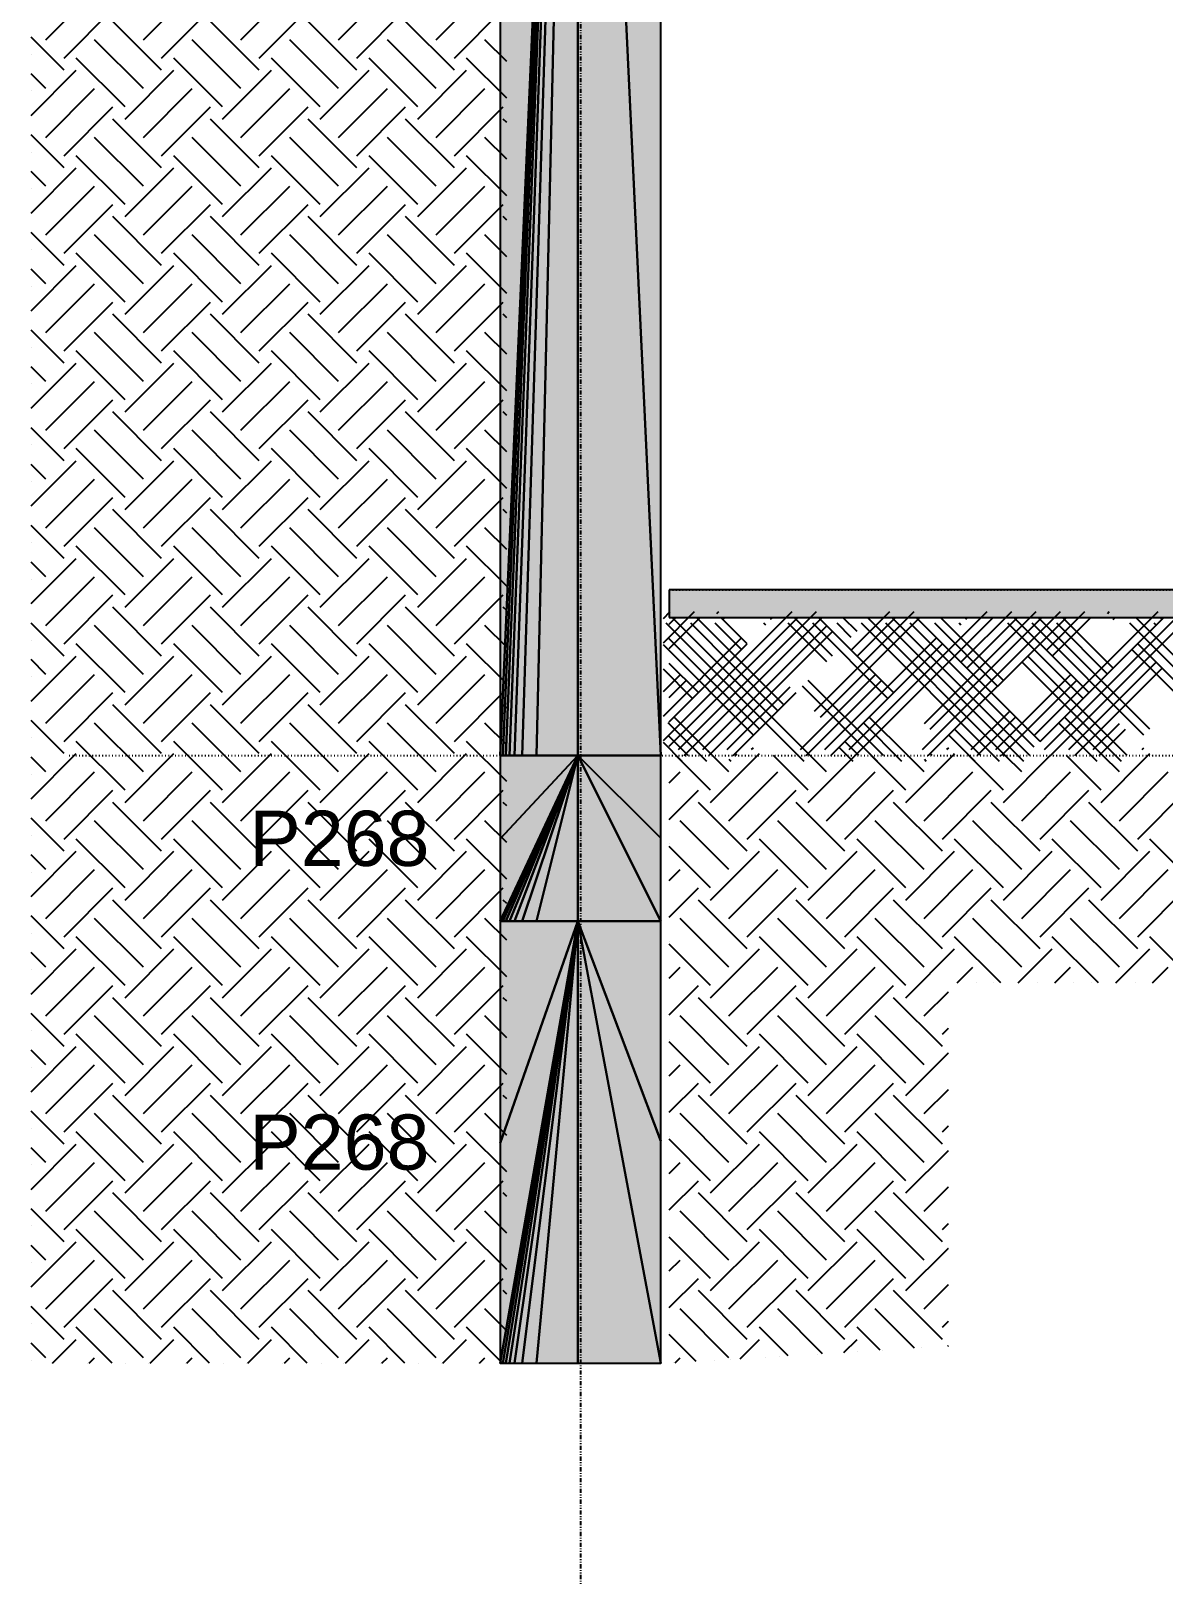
# Model space of a CAD drawing. Extents: x 37185 to 43130, y -8131 to -3926.
# Drawn here: x 40310.1 to 40446.9, y -6361.7 to -6174.2 of the extents above; entities that cross this region are included whole.
import ezdxf

# ---------------------------------------------------------------- set-up
doc = ezdxf.new("R2010")
doc.units = 0
doc.header["$MEASUREMENT"] = 0
doc.linetypes.add('ESTILO_TQS_0002', pattern=[0.4, 0.1, -0.3])
doc.linetypes.add('ESTILO_TQS_0004', pattern=[1.12, 0.5, -0.2, 0.01, -0.2, 0.01, -0.2])
for name, color, linetype in [('36', 253, 'CONTINUOUS'), ('47', 15, 'CONTINUOUS'), ('48', 4, 'CONTINUOUS'), ('52', 3, 'CONTINUOUS'), ('67', 7, 'CONTINUOUS'), ('70', 160, 'CONTINUOUS'), ('74', 2, 'CONTINUOUS'), ('96', 252, 'CONTINUOUS')]:
    doc.layers.add(name, color=color, linetype=linetype)
doc.styles.add('TQS_ARIAL', font='arial.ttf')

msp = doc.modelspace()

# ---------------------------------------------------------------- linework, layer by layer
at = {"layer": '36', "linetype": 'Continuous'}
for p, q in [((40386.49, -6259.87), (40402.03, -6244.33)), ((40386.49, -6248.09), (40390.25, -6244.33)), ((40386.49, -6245.14), (40387.3, -6244.33)), ((40403.5, -6262.41), (40386.84, -6245.74)), ((40387.2, -6260.58), (40402.74, -6245.04)), ((40387.2, -6248.79), (40390.95, -6245.04)), ((40387.2, -6245.85), (40388.01, -6245.04)), ((40404.21, -6261.7), (40387.55, -6245.04)), ((40388.31, -6260.99), (40404.98, -6244.33)), ((40389.02, -6261.7), (40405.68, -6245.04)), ((40400.33, -6256.29), (40389.79, -6245.74)), ((40401.03, -6255.58), (40390.49, -6245.04)), ((40395.91, -6248.92), (40392.73, -6245.74)), ((40392.96, -6244.56), (40393.19, -6244.33)), ((40396.62, -6248.21), (40393.44, -6245.04)), ((40393.67, -6245.27), (40393.9, -6245.04)), ((40398.85, -6245.97), (40398.62, -6245.74)), ((40399.56, -6245.27), (40399.33, -6245.04)), ((40406.22, -6250.39), (40401.57, -6245.74)), ((40406.93, -6249.69), (40402.28, -6245.04)), ((40413.59, -6254.81), (40404.52, -6245.74)), ((40404.75, -6256.34), (40416.76, -6244.33)), ((40414.29, -6254.11), (40405.22, -6245.04)), ((40405.45, -6257.05), (40417.47, -6245.04)), ((40409.17, -6247.45), (40407.46, -6245.74)), ((40409.87, -6246.74), (40408.17, -6245.04)), ((40408.94, -6260.99), (40425.6, -6244.33)), ((40409.17, -6248.98), (40413.82, -6244.33)), ((40409.65, -6261.7), (40426.31, -6245.04)), ((40409.87, -6249.69), (40414.52, -6245.04)), ((40427.07, -6262.41), (40410.41, -6245.74)), ((40427.78, -6261.7), (40411.12, -6245.04)), ((40430.02, -6262.41), (40413.36, -6245.74)), ((40430.73, -6261.7), (40414.06, -6245.04)), ((40431.26, -6260.71), (40416.3, -6245.74)), ((40431.97, -6260), (40417.01, -6245.04)), ((40417.78, -6260.99), (40434.44, -6244.33)), ((40418.01, -6257.82), (40431.49, -6244.33)), ((40418.48, -6261.7), (40435.15, -6245.04)), ((40418.71, -6258.52), (40432.2, -6245.04)), ((40426.84, -6253.34), (40419.25, -6245.74)), ((40427.55, -6252.63), (40419.96, -6245.04)), ((40422.42, -6245.97), (40422.19, -6245.74)), ((40422.42, -6250.45), (40428.55, -6244.33)), ((40423.13, -6245.27), (40422.9, -6245.04)), ((40423.13, -6251.16), (40429.26, -6245.04)), ((40437.16, -6254.81), (40428.09, -6245.74)), ((40437.86, -6254.11), (40428.79, -6245.04)), ((40444.52, -6259.23), (40431.03, -6245.74)), ((40431.26, -6259.29), (40446.23, -6244.33)), ((40445.23, -6258.52), (40431.74, -6245.04)), ((40431.97, -6260), (40446.93, -6245.04)), ((40432.51, -6260.99), (40449.17, -6244.33)), ((40432.74, -6248.98), (40437.39, -6244.33)), ((40433.22, -6261.7), (40449.88, -6245.04)), ((40433.44, -6249.69), (40438.09, -6245.04)), ((40440.1, -6251.87), (40433.98, -6245.74)), ((40440.81, -6251.16), (40434.69, -6245.04)), ((40440.1, -6244.56), (40440.33, -6244.33)), ((40440.81, -6245.27), (40441.04, -6245.04)), ((40459.48, -6262.41), (40442.82, -6245.74)), ((40460.19, -6261.7), (40443.53, -6245.04)), ((40446, -6245.97), (40445.76, -6245.74)), ((40446.7, -6245.27), (40446.47, -6245.04)), ((40386.49, -6256.93), (40395.91, -6247.51)), ((40398.09, -6258.52), (40387.2, -6247.63)), ((40391.26, -6260.99), (40406.22, -6246.03)), ((40391.97, -6261.7), (40406.93, -6246.74)), ((40405.99, -6260.99), (40419.48, -6247.51)), ((40397.38, -6259.23), (40386.49, -6248.34)), ((40387.2, -6257.63), (40396.62, -6248.21)), ((40406.7, -6261.7), (40420.19, -6248.21)), ((40442.51, -6261.7), (40430.5, -6249.69)), ((40456.54, -6262.41), (40443.05, -6248.92)), ((40457.24, -6261.7), (40443.76, -6248.21)), ((40390.02, -6254.81), (40386.49, -6251.29)), ((40390.72, -6254.11), (40387.2, -6250.58)), ((40441.8, -6262.41), (40429.79, -6250.39)), ((40435.46, -6260.99), (40446, -6250.45)), ((40436.16, -6261.7), (40446.7, -6251.16)), ((40386.49, -6253.98), (40388.54, -6251.93)), ((40387.2, -6251.74), (40387.2, -6251.74)), ((40387.2, -6251.74), (40387.2, -6251.74)), ((40387.2, -6254.69), (40389.25, -6252.63)), ((40394.21, -6260.99), (40401.8, -6253.4)), ((40403.05, -6260.99), (40412.11, -6251.93)), ((40412.34, -6262.41), (40403.27, -6253.34)), ((40403.75, -6261.7), (40412.82, -6252.63)), ((40413.05, -6261.7), (40403.98, -6252.63)), ((40426.62, -6260.99), (40435.68, -6251.93)), ((40427.32, -6261.7), (40436.39, -6252.63)), ((40394.91, -6261.7), (40402.51, -6254.11)), ((40392.42, -6261.7), (40387.78, -6257.05)), ((40415.99, -6261.7), (40411.35, -6257.05)), ((40423.67, -6260.99), (40428.32, -6256.34)), ((40424.38, -6261.7), (40429.02, -6257.05)), ((40439.56, -6261.7), (40434.92, -6257.05)), ((40391.72, -6262.41), (40387.07, -6257.76)), ((40415.29, -6262.41), (40410.64, -6257.76)), ((40424.83, -6261.7), (40421.66, -6258.52)), ((40438.86, -6262.41), (40434.21, -6257.76)), ((40438.4, -6260.99), (40441.58, -6257.82)), ((40439.11, -6261.7), (40442.28, -6258.52)), ((40388.77, -6262.41), (40386.49, -6260.12)), ((40389.48, -6261.7), (40387.2, -6259.42)), ((40397.15, -6260.99), (40397.38, -6260.76)), ((40409.39, -6262.41), (40407.69, -6260.71)), ((40410.1, -6261.7), (40408.4, -6260)), ((40420.72, -6260.99), (40420.95, -6260.76)), ((40424.13, -6262.41), (40420.95, -6259.23)), ((40444.29, -6260.99), (40444.52, -6260.76)), ((40394.66, -6262.41), (40394.44, -6262.18)), ((40395.37, -6261.7), (40395.14, -6261.47)), ((40397.86, -6261.7), (40398.09, -6261.47)), ((40398.32, -6261.7), (40398.32, -6261.7)), ((40398.32, -6261.7), (40398.32, -6261.7)), ((40400.81, -6261.7), (40400.81, -6261.7)), ((40400.81, -6261.7), (40400.81, -6261.7)), ((40401.26, -6261.7), (40401.26, -6261.7)), ((40401.26, -6261.7), (40401.26, -6261.7)), ((40407.16, -6261.7), (40407.16, -6261.7)), ((40407.16, -6261.7), (40407.16, -6261.7)), ((40412.59, -6261.7), (40412.59, -6261.7)), ((40412.59, -6261.7), (40412.59, -6261.7)), ((40415.54, -6261.7), (40415.54, -6261.7)), ((40415.54, -6261.7), (40415.54, -6261.7)), ((40418.23, -6262.41), (40418.01, -6262.18)), ((40418.94, -6261.7), (40418.71, -6261.47)), ((40421.43, -6261.7), (40421.66, -6261.47)), ((40421.89, -6261.7), (40421.89, -6261.7)), ((40421.89, -6261.7), (40421.89, -6261.7)), ((40430.27, -6261.7), (40430.27, -6261.7)), ((40430.27, -6261.7), (40430.27, -6261.7)), ((40433.67, -6261.7), (40433.67, -6261.7)), ((40433.67, -6261.7), (40433.67, -6261.7)), ((40436.62, -6261.7), (40436.62, -6261.7)), ((40436.62, -6261.7), (40436.62, -6261.7)), ((40442.05, -6261.7), (40442.05, -6261.7)), ((40442.05, -6261.7), (40442.05, -6261.7)), ((40445, -6261.7), (40445.23, -6261.47)), ((40445.46, -6261.7), (40445.46, -6261.7)), ((40445.46, -6261.7), (40445.46, -6261.7))]:
    msp.add_line(p, q, dxfattribs=at)
at = {"layer": '47', "linetype": 'Continuous'}
for p, q in [((40311.91, -6175.29), (40317.8, -6169.4)), ((40323.7, -6175.29), (40329.59, -6169.4)), ((40335.48, -6175.29), (40341.37, -6169.4)), ((40347.27, -6175.29), (40353.16, -6169.4)), ((40359.05, -6175.29), (40364.94, -6169.4)), ((40314.12, -6177.5), (40320.01, -6171.61)), ((40325.9, -6177.5), (40331.8, -6171.61)), ((40337.69, -6177.5), (40343.58, -6171.61)), ((40349.48, -6177.5), (40355.37, -6171.61)), ((40361.26, -6177.5), (40367.15, -6171.61)), ((40325.9, -6178.98), (40320.01, -6173.08)), ((40337.69, -6178.98), (40331.8, -6173.08)), ((40349.48, -6178.98), (40343.58, -6173.08)), ((40361.26, -6178.98), (40355.37, -6173.08)), ((40314.12, -6178.98), (40310.14, -6174.99)), ((40323.7, -6181.19), (40317.8, -6175.29)), ((40335.48, -6181.19), (40329.59, -6175.29)), ((40347.27, -6181.19), (40341.37, -6175.29)), ((40359.05, -6181.19), (40353.16, -6175.29)), ((40367.57, -6177.92), (40364.94, -6175.29)), ((40310.14, -6177.06), (40310.14, -6177.06)), ((40321.49, -6183.39), (40315.59, -6177.5)), ((40333.27, -6183.39), (40327.38, -6177.5)), ((40345.06, -6183.39), (40339.16, -6177.5)), ((40356.84, -6183.39), (40350.95, -6177.5)), ((40367.57, -6182.34), (40362.73, -6177.5)), ((40310.14, -6184.43), (40315.59, -6178.98)), ((40311.91, -6181.19), (40310.14, -6179.41)), ((40321.49, -6184.87), (40327.38, -6178.98)), ((40333.27, -6184.87), (40339.16, -6178.98)), ((40345.06, -6184.87), (40350.95, -6178.98)), ((40356.84, -6184.87), (40362.73, -6178.98)), ((40310.14, -6181.48), (40310.14, -6181.48)), ((40311.91, -6187.08), (40317.8, -6181.19)), ((40323.7, -6187.08), (40329.59, -6181.19)), ((40335.48, -6187.08), (40341.37, -6181.19)), ((40347.27, -6187.08), (40353.16, -6181.19)), ((40359.05, -6187.08), (40364.94, -6181.19)), ((40314.12, -6189.29), (40320.01, -6183.39)), ((40325.9, -6189.29), (40331.8, -6183.39)), ((40337.69, -6189.29), (40343.58, -6183.39)), ((40349.48, -6189.29), (40355.37, -6183.39)), ((40361.26, -6189.29), (40367.15, -6183.39)), ((40325.9, -6190.76), (40320.01, -6184.87)), ((40337.69, -6190.76), (40331.8, -6184.87)), ((40349.48, -6190.76), (40343.58, -6184.87)), ((40361.26, -6190.76), (40355.37, -6184.87)), ((40367.57, -6185.28), (40367.15, -6184.87)), ((40314.12, -6190.76), (40310.14, -6186.78)), ((40323.7, -6192.97), (40317.8, -6187.08)), ((40335.48, -6192.97), (40329.59, -6187.08)), ((40347.27, -6192.97), (40341.37, -6187.08)), ((40359.05, -6192.97), (40353.16, -6187.08)), ((40367.57, -6189.7), (40364.94, -6187.08)), ((40310.14, -6188.85), (40310.14, -6188.85)), ((40321.49, -6195.18), (40315.59, -6189.29)), ((40333.27, -6195.18), (40327.38, -6189.29)), ((40345.06, -6195.18), (40339.16, -6189.29)), ((40356.84, -6195.18), (40350.95, -6189.29)), ((40367.57, -6194.12), (40362.73, -6189.29)), ((40310.14, -6196.21), (40315.59, -6190.76)), ((40311.91, -6192.97), (40310.14, -6191.2)), ((40321.49, -6196.65), (40327.38, -6190.76)), ((40333.27, -6196.65), (40339.16, -6190.76)), ((40345.06, -6196.65), (40350.95, -6190.76)), ((40356.84, -6196.65), (40362.73, -6190.76)), ((40310.14, -6193.27), (40310.14, -6193.27)), ((40311.91, -6198.86), (40317.8, -6192.97)), ((40323.7, -6198.86), (40329.59, -6192.97)), ((40335.48, -6198.86), (40341.37, -6192.97)), ((40347.27, -6198.86), (40353.16, -6192.97)), ((40359.05, -6198.86), (40364.94, -6192.97)), ((40314.12, -6201.07), (40320.01, -6195.18)), ((40325.9, -6201.07), (40331.8, -6195.18)), ((40337.69, -6201.07), (40343.58, -6195.18)), ((40349.48, -6201.07), (40355.37, -6195.18)), ((40361.26, -6201.07), (40367.15, -6195.18)), ((40325.9, -6202.55), (40320.01, -6196.65)), ((40337.69, -6202.55), (40331.8, -6196.65)), ((40349.48, -6202.55), (40343.58, -6196.65)), ((40361.26, -6202.55), (40355.37, -6196.65)), ((40367.57, -6197.07), (40367.15, -6196.65)), ((40314.12, -6202.55), (40310.14, -6198.56)), ((40323.7, -6204.76), (40317.8, -6198.86)), ((40335.48, -6204.76), (40329.59, -6198.86)), ((40347.27, -6204.76), (40341.37, -6198.86)), ((40359.05, -6204.76), (40353.16, -6198.86)), ((40367.57, -6201.49), (40364.94, -6198.86)), ((40310.14, -6200.63), (40310.14, -6200.63)), ((40310.14, -6208), (40315.59, -6202.55)), ((40321.49, -6206.97), (40315.59, -6201.07)), ((40321.49, -6208.44), (40327.38, -6202.55)), ((40333.27, -6206.97), (40327.38, -6201.07)), ((40333.27, -6208.44), (40339.16, -6202.55)), ((40345.06, -6206.97), (40339.16, -6201.07)), ((40345.06, -6208.44), (40350.95, -6202.55)), ((40356.84, -6206.97), (40350.95, -6201.07)), ((40356.84, -6208.44), (40362.73, -6202.55)), ((40367.57, -6205.91), (40362.73, -6201.07)), ((40311.91, -6204.76), (40310.14, -6202.98)), ((40310.14, -6205.05), (40310.14, -6205.05)), ((40311.91, -6210.65), (40317.8, -6204.76)), ((40323.7, -6210.65), (40329.59, -6204.76)), ((40335.48, -6210.65), (40341.37, -6204.76)), ((40347.27, -6210.65), (40353.16, -6204.76)), ((40359.05, -6210.65), (40364.94, -6204.76)), ((40314.12, -6212.86), (40320.01, -6206.97)), ((40325.9, -6214.33), (40320.01, -6208.44)), ((40325.9, -6212.86), (40331.8, -6206.97)), ((40337.69, -6214.33), (40331.8, -6208.44)), ((40337.69, -6212.86), (40343.58, -6206.97)), ((40349.48, -6214.33), (40343.58, -6208.44)), ((40349.48, -6212.86), (40355.37, -6206.97)), ((40361.26, -6214.33), (40355.37, -6208.44)), ((40361.26, -6212.86), (40367.15, -6206.97)), ((40367.57, -6208.86), (40367.15, -6208.44)), ((40314.12, -6214.33), (40310.14, -6210.35)), ((40323.7, -6216.54), (40317.8, -6210.65)), ((40335.48, -6216.54), (40329.59, -6210.65)), ((40347.27, -6216.54), (40341.37, -6210.65)), ((40359.05, -6216.54), (40353.16, -6210.65)), ((40367.57, -6213.27), (40364.94, -6210.65)), ((40310.14, -6212.42), (40310.14, -6212.42)), ((40321.49, -6218.75), (40315.59, -6212.86)), ((40333.27, -6218.75), (40327.38, -6212.86)), ((40345.06, -6218.75), (40339.16, -6212.86)), ((40356.84, -6218.75), (40350.95, -6212.86)), ((40367.57, -6217.69), (40362.73, -6212.86)), ((40310.14, -6219.78), (40315.59, -6214.33)), ((40311.91, -6216.54), (40310.14, -6214.77)), ((40321.49, -6220.22), (40327.38, -6214.33)), ((40333.27, -6220.22), (40339.16, -6214.33)), ((40345.06, -6220.22), (40350.95, -6214.33)), ((40356.84, -6220.22), (40362.73, -6214.33)), ((40310.14, -6216.84), (40310.14, -6216.84)), ((40311.91, -6222.43), (40317.8, -6216.54)), ((40323.7, -6222.43), (40329.59, -6216.54)), ((40335.48, -6222.43), (40341.37, -6216.54)), ((40347.27, -6222.43), (40353.16, -6216.54)), ((40359.05, -6222.43), (40364.94, -6216.54)), ((40314.12, -6224.64), (40320.01, -6218.75)), ((40325.9, -6224.64), (40331.8, -6218.75)), ((40337.69, -6224.64), (40343.58, -6218.75)), ((40349.48, -6224.64), (40355.37, -6218.75)), ((40361.26, -6224.64), (40367.15, -6218.75)), ((40325.9, -6226.12), (40320.01, -6220.22)), ((40337.69, -6226.12), (40331.8, -6220.22)), ((40349.48, -6226.12), (40343.58, -6220.22)), ((40361.26, -6226.12), (40355.37, -6220.22)), ((40367.57, -6220.64), (40367.15, -6220.22)), ((40314.12, -6226.12), (40310.14, -6222.13)), ((40323.7, -6228.33), (40317.8, -6222.43)), ((40335.48, -6228.33), (40329.59, -6222.43)), ((40347.27, -6228.33), (40341.37, -6222.43)), ((40359.05, -6228.33), (40353.16, -6222.43)), ((40367.57, -6225.06), (40364.94, -6222.43)), ((40310.14, -6224.2), (40310.14, -6224.2)), ((40321.49, -6230.54), (40315.59, -6224.64)), ((40333.27, -6230.54), (40327.38, -6224.64)), ((40345.06, -6230.54), (40339.16, -6224.64)), ((40356.84, -6230.54), (40350.95, -6224.64)), ((40367.57, -6229.48), (40362.73, -6224.64)), ((40310.14, -6231.57), (40315.59, -6226.12)), ((40311.91, -6228.33), (40310.14, -6226.55)), ((40321.49, -6232.01), (40327.38, -6226.12)), ((40333.27, -6232.01), (40339.16, -6226.12)), ((40345.06, -6232.01), (40350.95, -6226.12)), ((40356.84, -6232.01), (40362.73, -6226.12)), ((40310.14, -6228.62), (40310.14, -6228.62)), ((40311.91, -6234.22), (40317.8, -6228.33)), ((40323.7, -6234.22), (40329.59, -6228.33)), ((40335.48, -6234.22), (40341.37, -6228.33)), ((40347.27, -6234.22), (40353.16, -6228.33)), ((40359.05, -6234.22), (40364.94, -6228.33)), ((40314.12, -6236.43), (40320.01, -6230.54)), ((40325.9, -6236.43), (40331.8, -6230.54)), ((40337.69, -6236.43), (40343.58, -6230.54)), ((40349.48, -6236.43), (40355.37, -6230.54)), ((40361.26, -6236.43), (40367.15, -6230.54)), ((40325.9, -6237.9), (40320.01, -6232.01)), ((40337.69, -6237.9), (40331.8, -6232.01)), ((40349.48, -6237.9), (40343.58, -6232.01)), ((40361.26, -6237.9), (40355.37, -6232.01)), ((40367.57, -6232.43), (40367.15, -6232.01)), ((40314.12, -6237.9), (40310.14, -6233.92)), ((40323.7, -6240.11), (40317.8, -6234.22)), ((40335.48, -6240.11), (40329.59, -6234.22)), ((40347.27, -6240.11), (40341.37, -6234.22)), ((40359.05, -6240.11), (40353.16, -6234.22)), ((40367.57, -6236.84), (40364.94, -6234.22)), ((40310.14, -6235.99), (40310.14, -6235.99)), ((40321.49, -6242.32), (40315.59, -6236.43)), ((40333.27, -6242.32), (40327.38, -6236.43)), ((40345.06, -6242.32), (40339.16, -6236.43)), ((40356.84, -6242.32), (40350.95, -6236.43)), ((40367.57, -6241.26), (40362.73, -6236.43)), ((40310.14, -6243.36), (40315.59, -6237.9)), ((40311.91, -6240.11), (40310.14, -6238.34)), ((40321.49, -6243.79), (40327.38, -6237.9)), ((40333.27, -6243.79), (40339.16, -6237.9)), ((40345.06, -6243.79), (40350.95, -6237.9)), ((40356.84, -6243.79), (40362.73, -6237.9)), ((40311.91, -6246), (40317.8, -6240.11)), ((40323.7, -6246), (40329.59, -6240.11)), ((40335.48, -6246), (40341.37, -6240.11)), ((40347.27, -6246), (40353.16, -6240.11)), ((40359.05, -6246), (40364.94, -6240.11)), ((40310.14, -6240.41), (40310.14, -6240.41)), ((40314.12, -6248.21), (40320.01, -6242.32)), ((40325.9, -6249.69), (40320.01, -6243.79)), ((40325.9, -6248.21), (40331.8, -6242.32)), ((40337.69, -6249.69), (40331.8, -6243.79)), ((40337.69, -6248.21), (40343.58, -6242.32)), ((40349.48, -6249.69), (40343.58, -6243.79)), ((40349.48, -6248.21), (40355.37, -6242.32)), ((40361.26, -6249.69), (40355.37, -6243.79)), ((40361.26, -6248.21), (40367.15, -6242.32)), ((40367.57, -6244.21), (40367.15, -6243.79)), ((40314.12, -6249.69), (40310.14, -6245.71)), ((40310.14, -6247.77), (40310.14, -6247.77)), ((40323.7, -6251.9), (40317.8, -6246)), ((40335.48, -6251.9), (40329.59, -6246)), ((40347.27, -6251.9), (40341.37, -6246)), ((40359.05, -6251.9), (40353.16, -6246)), ((40367.57, -6248.63), (40364.94, -6246)), ((40310.14, -6255.14), (40315.59, -6249.69)), ((40321.49, -6254.11), (40315.59, -6248.21)), ((40321.49, -6255.58), (40327.38, -6249.69)), ((40333.27, -6254.11), (40327.38, -6248.21)), ((40333.27, -6255.58), (40339.16, -6249.69)), ((40345.06, -6254.11), (40339.16, -6248.21)), ((40345.06, -6255.58), (40350.95, -6249.69)), ((40356.84, -6254.11), (40350.95, -6248.21)), ((40356.84, -6255.58), (40362.73, -6249.69)), ((40367.57, -6253.05), (40362.73, -6248.21)), ((40311.91, -6251.9), (40310.14, -6250.12)), ((40310.14, -6252.19), (40310.14, -6252.19)), ((40311.91, -6257.79), (40317.8, -6251.9)), ((40323.7, -6257.79), (40329.59, -6251.9)), ((40335.48, -6257.79), (40341.37, -6251.9)), ((40347.27, -6257.79), (40353.16, -6251.9)), ((40359.05, -6257.79), (40364.94, -6251.9)), ((40314.12, -6260), (40320.01, -6254.11)), ((40325.9, -6260), (40331.8, -6254.11)), ((40337.69, -6260), (40343.58, -6254.11)), ((40349.48, -6260), (40355.37, -6254.11)), ((40361.26, -6260), (40367.15, -6254.11)), ((40325.9, -6261.47), (40320.01, -6255.58)), ((40337.69, -6261.47), (40331.8, -6255.58)), ((40349.48, -6261.47), (40343.58, -6255.58)), ((40361.26, -6261.47), (40355.37, -6255.58)), ((40367.57, -6256), (40367.15, -6255.58)), ((40314.12, -6261.47), (40310.14, -6257.49)), ((40323.7, -6263.68), (40317.8, -6257.79)), ((40335.48, -6263.68), (40329.59, -6257.79)), ((40347.27, -6263.68), (40341.37, -6257.79)), ((40359.05, -6263.68), (40353.16, -6257.79)), ((40367.57, -6260.41), (40364.94, -6257.79)), ((40310.14, -6259.56), (40310.14, -6259.56)), ((40321.49, -6265.89), (40315.59, -6260)), ((40333.27, -6265.89), (40327.38, -6260)), ((40345.06, -6265.89), (40339.16, -6260)), ((40356.84, -6265.89), (40350.95, -6260)), ((40367.57, -6264.83), (40362.73, -6260)), ((40310.14, -6266.93), (40315.59, -6261.47)), ((40311.91, -6263.68), (40310.14, -6261.91)), ((40321.49, -6267.36), (40327.38, -6261.47)), ((40333.27, -6267.36), (40339.16, -6261.47)), ((40345.06, -6267.36), (40350.95, -6261.47)), ((40356.84, -6267.36), (40362.73, -6261.47)), ((40392.2, -6265.89), (40388.01, -6261.7)), ((40392.2, -6267.36), (40397.86, -6261.7)), ((40394.41, -6263.68), (40392.43, -6261.7)), ((40403.98, -6265.89), (40399.79, -6261.7)), ((40403.98, -6267.36), (40409.64, -6261.7)), ((40406.19, -6263.68), (40404.21, -6261.7)), ((40415.77, -6265.89), (40411.58, -6261.7)), ((40415.77, -6267.36), (40421.43, -6261.7)), ((40417.98, -6263.68), (40416, -6261.7)), ((40427.55, -6265.89), (40423.36, -6261.7)), ((40427.55, -6267.36), (40433.21, -6261.7)), ((40429.76, -6263.68), (40427.78, -6261.7)), ((40439.34, -6265.89), (40435.15, -6261.7)), ((40439.34, -6267.36), (40445, -6261.7)), ((40441.55, -6263.68), (40439.57, -6261.7)), ((40310.14, -6263.98), (40310.14, -6263.98)), ((40311.91, -6269.57), (40317.8, -6263.68)), ((40323.7, -6269.57), (40329.59, -6263.68)), ((40335.48, -6269.57), (40341.37, -6263.68)), ((40347.27, -6269.57), (40353.16, -6263.68)), ((40359.05, -6269.57), (40364.94, -6263.68)), ((40387.2, -6265), (40388.51, -6263.68)), ((40394.41, -6269.57), (40400.3, -6263.68)), ((40406.19, -6269.57), (40412.08, -6263.68)), ((40417.98, -6269.57), (40423.87, -6263.68)), ((40429.76, -6269.57), (40435.65, -6263.68)), ((40441.55, -6269.57), (40447.44, -6263.68)), ((40314.12, -6271.78), (40320.01, -6265.89)), ((40325.9, -6271.78), (40331.8, -6265.89)), ((40337.69, -6271.78), (40343.58, -6265.89)), ((40349.48, -6271.78), (40355.37, -6265.89)), ((40361.26, -6271.78), (40367.15, -6265.89)), ((40387.2, -6269.42), (40390.72, -6265.89)), ((40396.62, -6271.78), (40402.51, -6265.89)), ((40408.4, -6271.78), (40414.29, -6265.89)), ((40420.19, -6271.78), (40426.08, -6265.89)), ((40431.97, -6271.78), (40437.86, -6265.89)), ((40443.76, -6271.78), (40449.65, -6265.89)), ((40325.9, -6273.26), (40320.01, -6267.36)), ((40337.69, -6273.26), (40331.8, -6267.36)), ((40349.48, -6273.26), (40343.58, -6267.36)), ((40361.26, -6273.26), (40355.37, -6267.36)), ((40367.57, -6267.78), (40367.15, -6267.36)), ((40396.62, -6273.26), (40390.72, -6267.36)), ((40408.4, -6273.26), (40402.51, -6267.36)), ((40420.19, -6273.26), (40414.29, -6267.36)), ((40431.97, -6273.26), (40426.08, -6267.36)), ((40443.76, -6273.26), (40437.86, -6267.36)), ((40314.12, -6273.26), (40310.14, -6269.28)), ((40323.7, -6275.47), (40317.8, -6269.57)), ((40335.48, -6275.47), (40329.59, -6269.57)), ((40347.27, -6275.47), (40341.37, -6269.57)), ((40359.05, -6275.47), (40353.16, -6269.57)), ((40367.57, -6272.2), (40364.94, -6269.57)), ((40394.41, -6275.47), (40388.51, -6269.57)), ((40406.19, -6275.47), (40400.3, -6269.57)), ((40417.98, -6275.47), (40412.08, -6269.57)), ((40429.76, -6275.47), (40423.87, -6269.57)), ((40441.55, -6275.47), (40435.65, -6269.57)), ((40310.14, -6271.34), (40310.14, -6271.34)), ((40321.49, -6277.68), (40315.59, -6271.78)), ((40333.27, -6277.68), (40327.38, -6271.78)), ((40345.06, -6277.68), (40339.16, -6271.78)), ((40356.84, -6277.68), (40350.95, -6271.78)), ((40367.57, -6276.62), (40362.73, -6271.78)), ((40403.98, -6277.68), (40398.09, -6271.78)), ((40415.77, -6277.68), (40409.87, -6271.78)), ((40427.55, -6277.68), (40421.66, -6271.78)), ((40439.34, -6277.68), (40433.44, -6271.78)), ((40451.12, -6277.68), (40445.23, -6271.78)), ((40310.14, -6278.71), (40315.59, -6273.26)), ((40311.91, -6275.47), (40310.14, -6273.69)), ((40321.49, -6279.15), (40327.38, -6273.26)), ((40333.27, -6279.15), (40339.16, -6273.26)), ((40345.06, -6279.15), (40350.95, -6273.26)), ((40356.84, -6279.15), (40362.73, -6273.26)), ((40387.2, -6272.36), (40387.2, -6272.36)), ((40392.2, -6277.68), (40387.2, -6272.68)), ((40392.2, -6279.15), (40398.09, -6273.26)), ((40403.98, -6279.15), (40409.87, -6273.26)), ((40415.77, -6279.15), (40421.66, -6273.26)), ((40427.55, -6279.15), (40433.44, -6273.26)), ((40439.34, -6279.15), (40445.23, -6273.26)), ((40310.14, -6275.76), (40310.14, -6275.76)), ((40311.91, -6281.36), (40317.8, -6275.47)), ((40323.7, -6281.36), (40329.59, -6275.47)), ((40335.48, -6281.36), (40341.37, -6275.47)), ((40347.27, -6281.36), (40353.16, -6275.47)), ((40359.05, -6281.36), (40364.94, -6275.47)), ((40387.2, -6276.78), (40388.51, -6275.47)), ((40394.41, -6281.36), (40400.3, -6275.47)), ((40406.19, -6281.36), (40412.08, -6275.47)), ((40417.98, -6281.36), (40423.87, -6275.47)), ((40429.76, -6281.36), (40435.65, -6275.47)), ((40441.55, -6281.36), (40447.44, -6275.47)), ((40314.12, -6283.57), (40320.01, -6277.68)), ((40325.9, -6283.57), (40331.8, -6277.68)), ((40337.69, -6283.57), (40343.58, -6277.68)), ((40349.48, -6283.57), (40355.37, -6277.68)), ((40361.26, -6283.57), (40367.15, -6277.68)), ((40387.2, -6281.2), (40390.72, -6277.68)), ((40396.62, -6283.57), (40402.51, -6277.68)), ((40408.4, -6283.57), (40414.29, -6277.68)), ((40420.19, -6283.57), (40426.08, -6277.68)), ((40431.97, -6283.57), (40437.86, -6277.68)), ((40443.76, -6283.57), (40449.65, -6277.68)), ((40325.9, -6285.04), (40320.01, -6279.15)), ((40337.69, -6285.04), (40331.8, -6279.15)), ((40349.48, -6285.04), (40343.58, -6279.15)), ((40361.26, -6285.04), (40355.37, -6279.15)), ((40367.57, -6279.57), (40367.15, -6279.15)), ((40396.62, -6285.04), (40390.72, -6279.15)), ((40408.4, -6285.04), (40402.51, -6279.15)), ((40420.19, -6285.04), (40414.29, -6279.15)), ((40431.97, -6285.04), (40426.08, -6279.15)), ((40443.76, -6285.04), (40437.86, -6279.15)), ((40314.12, -6285.04), (40310.14, -6281.06)), ((40323.7, -6287.25), (40317.8, -6281.36)), ((40335.48, -6287.25), (40329.59, -6281.36)), ((40347.27, -6287.25), (40341.37, -6281.36)), ((40359.05, -6287.25), (40353.16, -6281.36)), ((40367.57, -6283.99), (40364.94, -6281.36)), ((40394.41, -6287.25), (40388.51, -6281.36)), ((40406.19, -6287.25), (40400.3, -6281.36)), ((40417.98, -6287.25), (40412.08, -6281.36)), ((40429.76, -6287.25), (40423.87, -6281.36)), ((40441.55, -6287.25), (40435.65, -6281.36)), ((40310.14, -6283.13), (40310.14, -6283.13)), ((40310.14, -6290.5), (40315.59, -6285.04)), ((40321.49, -6289.46), (40315.59, -6283.57)), ((40321.49, -6290.93), (40327.38, -6285.04)), ((40333.27, -6289.46), (40327.38, -6283.57)), ((40333.27, -6290.93), (40339.16, -6285.04)), ((40345.06, -6289.46), (40339.16, -6283.57)), ((40345.06, -6290.93), (40350.95, -6285.04)), ((40356.84, -6289.46), (40350.95, -6283.57)), ((40356.84, -6290.93), (40362.73, -6285.04)), ((40367.57, -6288.4), (40362.73, -6283.57)), ((40387.2, -6284.15), (40387.2, -6284.15)), ((40392.2, -6289.46), (40387.2, -6284.46)), ((40392.2, -6290.93), (40398.09, -6285.04)), ((40403.98, -6289.46), (40398.09, -6283.57)), ((40403.98, -6290.93), (40409.87, -6285.04)), ((40415.77, -6289.46), (40409.87, -6283.57)), ((40415.77, -6290.93), (40421.66, -6285.04)), ((40427.23, -6289.14), (40421.66, -6283.57)), ((40429.34, -6289.14), (40433.44, -6285.04)), ((40439.02, -6289.14), (40433.44, -6283.57)), ((40441.13, -6289.14), (40445.23, -6285.04)), ((40450.8, -6289.14), (40445.23, -6283.57)), ((40311.91, -6287.25), (40310.14, -6285.48)), ((40310.14, -6287.55), (40310.14, -6287.55)), ((40311.91, -6293.14), (40317.8, -6287.25)), ((40323.7, -6293.14), (40329.59, -6287.25)), ((40335.48, -6293.14), (40341.37, -6287.25)), ((40347.27, -6293.14), (40353.16, -6287.25)), ((40359.05, -6293.14), (40364.94, -6287.25)), ((40387.2, -6288.57), (40388.51, -6287.25)), ((40394.41, -6293.14), (40400.3, -6287.25)), ((40406.19, -6293.14), (40412.08, -6287.25)), ((40421.98, -6289.14), (40423.87, -6287.25)), ((40433.76, -6289.14), (40435.65, -6287.25)), ((40445.55, -6289.14), (40447.44, -6287.25)), ((40314.12, -6295.35), (40320.01, -6289.46)), ((40325.9, -6295.35), (40331.8, -6289.46)), ((40337.69, -6295.35), (40343.58, -6289.46)), ((40349.48, -6295.35), (40355.37, -6289.46)), ((40361.26, -6295.35), (40367.15, -6289.46)), ((40387.2, -6292.99), (40390.72, -6289.46)), ((40396.62, -6295.35), (40402.51, -6289.46)), ((40408.4, -6295.35), (40414.29, -6289.46)), ((40417.98, -6293.14), (40420.91, -6290.21)), ((40420.91, -6290.18), (40420.91, -6290.18)), ((40424.29, -6289.14), (40424.29, -6289.14)), ((40426.4, -6289.14), (40426.4, -6289.14)), ((40431.65, -6289.14), (40431.65, -6289.14)), ((40436.07, -6289.14), (40436.07, -6289.14)), ((40438.18, -6289.14), (40438.18, -6289.14)), ((40443.44, -6289.14), (40443.44, -6289.14)), ((40325.9, -6296.83), (40320.01, -6290.93)), ((40337.69, -6296.83), (40331.8, -6290.93)), ((40349.48, -6296.83), (40343.58, -6290.93)), ((40361.26, -6296.83), (40355.37, -6290.93)), ((40367.57, -6291.35), (40367.15, -6290.93)), ((40396.62, -6296.83), (40390.72, -6290.93)), ((40408.4, -6296.83), (40402.51, -6290.93)), ((40420.19, -6296.83), (40414.29, -6290.93)), ((40314.12, -6296.83), (40310.14, -6292.85)), ((40323.7, -6299.04), (40317.8, -6293.14)), ((40335.48, -6299.04), (40329.59, -6293.14)), ((40347.27, -6299.04), (40341.37, -6293.14)), ((40359.05, -6299.04), (40353.16, -6293.14)), ((40367.57, -6295.77), (40364.94, -6293.14)), ((40394.41, -6299.04), (40388.51, -6293.14)), ((40406.19, -6299.04), (40400.3, -6293.14)), ((40417.98, -6299.04), (40412.08, -6293.14)), ((40420.19, -6295.35), (40420.91, -6294.63)), ((40420.91, -6294.6), (40420.91, -6294.6)), ((40310.14, -6294.92), (40310.14, -6294.92)), ((40321.49, -6301.25), (40315.59, -6295.35)), ((40333.27, -6301.25), (40327.38, -6295.35)), ((40345.06, -6301.25), (40339.16, -6295.35)), ((40356.84, -6301.25), (40350.95, -6295.35)), ((40367.57, -6300.19), (40362.73, -6295.35)), ((40387.2, -6295.93), (40387.2, -6295.93)), ((40392.2, -6301.25), (40387.2, -6296.25)), ((40403.98, -6301.25), (40398.09, -6295.35)), ((40415.77, -6301.25), (40409.87, -6295.35)), ((40310.14, -6302.28), (40315.59, -6296.83)), ((40311.91, -6299.04), (40310.14, -6297.27)), ((40321.49, -6302.72), (40327.38, -6296.83)), ((40333.27, -6302.72), (40339.16, -6296.83)), ((40345.06, -6302.72), (40350.95, -6296.83)), ((40356.84, -6302.72), (40362.73, -6296.83)), ((40392.2, -6302.72), (40398.09, -6296.83)), ((40403.98, -6302.72), (40409.87, -6296.83)), ((40415.77, -6302.72), (40420.91, -6297.58)), ((40420.91, -6297.55), (40420.91, -6297.55)), ((40310.14, -6299.33), (40310.14, -6299.33)), ((40311.91, -6304.93), (40317.8, -6299.04)), ((40323.7, -6304.93), (40329.59, -6299.04)), ((40335.48, -6304.93), (40341.37, -6299.04)), ((40347.27, -6304.93), (40353.16, -6299.04)), ((40359.05, -6304.93), (40364.94, -6299.04)), ((40387.2, -6300.35), (40388.51, -6299.04)), ((40394.41, -6304.93), (40400.3, -6299.04)), ((40406.19, -6304.93), (40412.08, -6299.04)), ((40314.12, -6307.14), (40320.01, -6301.25)), ((40325.9, -6307.14), (40331.8, -6301.25)), ((40337.69, -6307.14), (40343.58, -6301.25)), ((40349.48, -6307.14), (40355.37, -6301.25)), ((40361.26, -6307.14), (40367.15, -6301.25)), ((40387.2, -6304.77), (40390.72, -6301.25)), ((40396.62, -6307.14), (40402.51, -6301.25)), ((40408.4, -6307.14), (40414.29, -6301.25)), ((40417.98, -6304.93), (40420.91, -6302)), ((40420.91, -6301.97), (40420.91, -6301.97)), ((40325.9, -6308.61), (40320.01, -6302.72)), ((40337.69, -6308.61), (40331.8, -6302.72)), ((40349.48, -6308.61), (40343.58, -6302.72)), ((40361.26, -6308.61), (40355.37, -6302.72)), ((40367.57, -6303.14), (40367.15, -6302.72)), ((40396.62, -6308.61), (40390.72, -6302.72)), ((40408.4, -6308.61), (40402.51, -6302.72)), ((40420.19, -6308.61), (40414.29, -6302.72)), ((40314.12, -6308.61), (40310.14, -6304.63)), ((40323.7, -6310.82), (40317.8, -6304.93)), ((40335.48, -6310.82), (40329.59, -6304.93)), ((40347.27, -6310.82), (40341.37, -6304.93)), ((40359.05, -6310.82), (40353.16, -6304.93)), ((40367.57, -6307.56), (40364.94, -6304.93)), ((40394.41, -6310.82), (40388.51, -6304.93)), ((40406.19, -6310.82), (40400.3, -6304.93)), ((40417.98, -6310.82), (40412.08, -6304.93)), ((40310.14, -6306.7), (40310.14, -6306.7)), ((40321.49, -6313.03), (40315.59, -6307.14)), ((40333.27, -6313.03), (40327.38, -6307.14)), ((40345.06, -6313.03), (40339.16, -6307.14)), ((40356.84, -6313.03), (40350.95, -6307.14)), ((40367.57, -6311.97), (40362.73, -6307.14)), ((40387.2, -6307.72), (40387.2, -6307.72)), ((40403.98, -6313.03), (40398.09, -6307.14)), ((40415.77, -6313.03), (40409.87, -6307.14)), ((40420.19, -6307.14), (40420.91, -6306.42)), ((40420.91, -6306.39), (40420.91, -6306.39)), ((40310.14, -6314.07), (40315.59, -6308.61)), ((40311.91, -6310.82), (40310.14, -6309.05)), ((40321.49, -6314.5), (40327.38, -6308.61)), ((40333.27, -6314.5), (40339.16, -6308.61)), ((40345.06, -6314.5), (40350.95, -6308.61)), ((40356.84, -6314.5), (40362.73, -6308.61)), ((40392.2, -6313.03), (40387.2, -6308.03)), ((40392.2, -6314.5), (40398.09, -6308.61)), ((40403.98, -6314.5), (40409.87, -6308.61)), ((40415.77, -6314.5), (40420.91, -6309.36)), ((40420.91, -6309.33), (40420.91, -6309.33)), ((40310.14, -6311.12), (40310.14, -6311.12)), ((40311.91, -6316.71), (40317.8, -6310.82)), ((40323.7, -6316.71), (40329.59, -6310.82)), ((40335.48, -6316.71), (40341.37, -6310.82)), ((40347.27, -6316.71), (40353.16, -6310.82)), ((40359.05, -6316.71), (40364.94, -6310.82)), ((40387.2, -6312.14), (40388.51, -6310.82)), ((40394.41, -6316.71), (40400.3, -6310.82)), ((40406.19, -6316.71), (40412.08, -6310.82)), ((40314.12, -6318.92), (40320.01, -6313.03)), ((40325.9, -6318.92), (40331.8, -6313.03)), ((40337.69, -6318.92), (40343.58, -6313.03)), ((40349.48, -6318.92), (40355.37, -6313.03)), ((40361.26, -6318.92), (40367.15, -6313.03)), ((40387.2, -6316.56), (40390.72, -6313.03)), ((40396.62, -6318.92), (40402.51, -6313.03)), ((40408.4, -6318.92), (40414.29, -6313.03)), ((40325.9, -6320.4), (40320.01, -6314.5)), ((40337.69, -6320.4), (40331.8, -6314.5)), ((40349.48, -6320.4), (40343.58, -6314.5)), ((40361.26, -6320.4), (40355.37, -6314.5)), ((40367.57, -6314.92), (40367.15, -6314.5)), ((40396.62, -6320.4), (40390.72, -6314.5)), ((40408.4, -6320.4), (40402.51, -6314.5)), ((40420.19, -6320.4), (40414.29, -6314.5)), ((40417.98, -6316.71), (40420.91, -6313.78)), ((40420.91, -6313.75), (40420.91, -6313.75)), ((40314.12, -6320.4), (40310.14, -6316.42)), ((40323.7, -6322.61), (40317.8, -6316.71)), ((40335.48, -6322.61), (40329.59, -6316.71)), ((40347.27, -6322.61), (40341.37, -6316.71)), ((40359.05, -6322.61), (40353.16, -6316.71)), ((40367.57, -6319.34), (40364.94, -6316.71)), ((40394.41, -6322.61), (40388.51, -6316.71)), ((40406.19, -6322.61), (40400.3, -6316.71)), ((40417.98, -6322.61), (40412.08, -6316.71)), ((40310.14, -6318.49), (40310.14, -6318.49)), ((40321.49, -6324.82), (40315.59, -6318.92)), ((40333.27, -6324.82), (40327.38, -6318.92)), ((40345.06, -6324.82), (40339.16, -6318.92)), ((40356.84, -6324.82), (40350.95, -6318.92)), ((40367.57, -6323.76), (40362.73, -6318.92)), ((40403.98, -6324.82), (40398.09, -6318.92)), ((40415.77, -6324.82), (40409.87, -6318.92)), ((40420.19, -6318.92), (40420.91, -6318.2)), ((40420.91, -6318.17), (40420.91, -6318.17)), ((40310.14, -6325.85), (40315.59, -6320.4)), ((40311.91, -6322.61), (40310.14, -6320.84)), ((40321.49, -6326.29), (40327.38, -6320.4)), ((40333.27, -6326.29), (40339.16, -6320.4)), ((40345.06, -6326.29), (40350.95, -6320.4)), ((40356.84, -6326.29), (40362.73, -6320.4)), ((40387.2, -6319.5), (40387.2, -6319.5)), ((40392.2, -6324.82), (40387.2, -6319.82)), ((40392.2, -6326.29), (40398.09, -6320.4)), ((40403.98, -6326.29), (40409.87, -6320.4)), ((40311.91, -6328.5), (40317.8, -6322.61)), ((40323.7, -6328.5), (40329.59, -6322.61)), ((40335.48, -6328.5), (40341.37, -6322.61)), ((40347.27, -6328.5), (40353.16, -6322.61)), ((40359.05, -6328.5), (40364.94, -6322.61)), ((40387.2, -6323.92), (40388.51, -6322.61)), ((40394.41, -6328.5), (40400.3, -6322.61)), ((40406.19, -6328.5), (40412.08, -6322.61)), ((40415.77, -6326.29), (40420.91, -6321.15)), ((40420.91, -6321.12), (40420.91, -6321.12)), ((40310.14, -6322.9), (40310.14, -6322.9)), ((40314.12, -6330.71), (40320.01, -6324.82)), ((40325.9, -6332.18), (40320.01, -6326.29)), ((40325.9, -6330.71), (40331.8, -6324.82)), ((40337.69, -6332.18), (40331.8, -6326.29)), ((40337.69, -6330.71), (40343.58, -6324.82)), ((40349.48, -6332.18), (40343.58, -6326.29)), ((40349.48, -6330.71), (40355.37, -6324.82)), ((40361.26, -6332.18), (40355.37, -6326.29)), ((40361.26, -6330.71), (40367.15, -6324.82)), ((40367.57, -6326.71), (40367.15, -6326.29)), ((40387.2, -6328.34), (40390.72, -6324.82)), ((40396.62, -6332.18), (40390.72, -6326.29)), ((40396.62, -6330.71), (40402.51, -6324.82)), ((40408.4, -6332.18), (40402.51, -6326.29)), ((40408.4, -6330.71), (40414.29, -6324.82)), ((40420.19, -6332.18), (40414.29, -6326.29)), ((40417.98, -6328.5), (40420.91, -6325.57)), ((40420.91, -6325.54), (40420.91, -6325.54)), ((40314.12, -6332.18), (40310.14, -6328.2)), ((40310.14, -6330.27), (40310.14, -6330.27)), ((40323.7, -6334.39), (40317.8, -6328.5)), ((40335.48, -6334.39), (40329.59, -6328.5)), ((40347.27, -6334.39), (40341.37, -6328.5)), ((40359.05, -6334.39), (40353.16, -6328.5)), ((40367.57, -6331.13), (40364.94, -6328.5)), ((40394.41, -6334.39), (40388.51, -6328.5)), ((40405.71, -6333.91), (40400.3, -6328.5)), ((40416.83, -6333.24), (40412.08, -6328.5)), ((40420.19, -6330.71), (40420.91, -6329.99)), ((40420.91, -6329.96), (40420.91, -6329.96)), ((40319.92, -6335.04), (40315.59, -6330.71)), ((40331.7, -6335.04), (40327.38, -6330.71)), ((40343.49, -6335.04), (40339.16, -6330.71)), ((40355.27, -6335.04), (40350.95, -6330.71)), ((40367.06, -6335.04), (40362.73, -6330.71)), ((40387.2, -6331.29), (40387.2, -6331.29)), ((40390.43, -6334.84), (40387.2, -6331.6)), ((40401.55, -6334.17), (40398.09, -6330.71)), ((40412.66, -6333.49), (40409.87, -6330.71)), ((40311.91, -6334.39), (40310.14, -6332.62)), ((40312.74, -6335.04), (40315.59, -6332.18)), ((40324.52, -6335.04), (40327.38, -6332.18)), ((40336.31, -6335.04), (40339.16, -6332.18)), ((40348.09, -6335.04), (40350.95, -6332.18)), ((40359.88, -6335.04), (40362.73, -6332.18)), ((40395.75, -6334.52), (40398.09, -6332.18)), ((40405.16, -6333.95), (40405.16, -6333.95)), ((40408.3, -6333.76), (40409.87, -6332.18)), ((40409.88, -6333.66), (40409.88, -6333.66)), ((40413, -6333.47), (40413, -6333.47)), ((40417.71, -6333.19), (40417.71, -6333.19)), ((40420.84, -6333), (40420.91, -6332.93)), ((40420.91, -6332.9), (40420.91, -6332.9)), ((40310.14, -6334.69), (40310.14, -6334.69)), ((40312.55, -6335.04), (40312.55, -6335.04)), ((40316.97, -6335.04), (40316.97, -6335.04)), ((40317.16, -6335.04), (40317.8, -6334.39)), ((40321.58, -6335.04), (40321.58, -6335.04)), ((40324.34, -6335.04), (40324.34, -6335.04)), ((40328.76, -6335.04), (40328.76, -6335.04)), ((40328.94, -6335.04), (40329.59, -6334.39)), ((40333.36, -6335.04), (40333.36, -6335.04)), ((40336.12, -6335.04), (40336.12, -6335.04)), ((40340.54, -6335.04), (40340.54, -6335.04)), ((40340.73, -6335.04), (40341.37, -6334.39)), ((40345.15, -6335.04), (40345.15, -6335.04)), ((40347.91, -6335.04), (40347.91, -6335.04)), ((40352.33, -6335.04), (40352.33, -6335.04)), ((40352.51, -6335.04), (40353.16, -6334.39)), ((40356.93, -6335.04), (40356.93, -6335.04)), ((40359.69, -6335.04), (40359.69, -6335.04)), ((40364.11, -6335.04), (40364.11, -6335.04)), ((40364.3, -6335.04), (40364.94, -6334.39)), ((40387.66, -6335.01), (40387.66, -6335.01)), ((40387.91, -6334.99), (40388.51, -6334.39)), ((40392.62, -6334.71), (40392.62, -6334.71)), ((40394.6, -6334.59), (40394.6, -6334.59)), ((40398.77, -6334.33), (40398.77, -6334.33)), ((40400.46, -6334.23), (40400.46, -6334.23))]:
    msp.add_line(p, q, dxfattribs=at)
at = {"layer": '48', "linetype": 'Continuous'}
msp.add_line((40376.15, -6281.7), (40378.23, -6281.7), dxfattribs=at)
at = {"layer": '52', "linetype": 'Continuous'}
for points in [[(40366.8, -6083.03), (40366.8, -6156.18), (40366.8, -6261.7)], [(40386.19, -6335.03), (40386.19, -6308.25), (40386.19, -6281.7), (40386.19, -6271.66), (40386.19, -6261.7), (40386.19, -6155.22), (40386.19, -6083.03)], [(40366.8, -6261.7), (40366.8, -6271.75), (40366.8, -6281.7), (40366.8, -6308.49), (40366.8, -6335.03)], [(40371.49, -6261.7), (40368.83, -6261.7), (40367.42, -6261.7), (40366.8, -6261.7)], [(40366.8, -6261.7), (40367.11, -6261.7), (40367.42, -6261.7)], [(40367.42, -6261.7), (40367.48, -6261.7), (40367.92, -6261.7), (40368.52, -6261.7), (40368.83, -6261.7)], [(40368.83, -6261.7), (40369.44, -6261.7), (40371.17, -6261.7), (40371.49, -6261.7)], [(40366.8, -6335.03), (40367.11, -6335.03), (40367.42, -6335.03), (40367.48, -6335.03), (40367.92, -6335.03), (40368.52, -6335.03), (40368.83, -6335.03), (40369.44, -6335.03), (40371.17, -6335.03), (40371.49, -6335.03), (40374.76, -6335.03), (40376.15, -6335.03), (40378.23, -6335.03), (40381.49, -6335.03), (40384.15, -6335.03), (40385.57, -6335.03), (40386.19, -6335.03)]]:
    msp.add_lwpolyline(points, dxfattribs=at)
at = {"layer": '67', "linetype": 'ESTILO_TQS_0002'}
for p, q in [((40387.2, -6241.7), (42419.5, -6241.7)), ((40314.73, -6261.7), (42548.59, -6261.7))]:
    msp.add_line(p, q, dxfattribs=at)
at = {"layer": '70', "linetype": 'ESTILO_TQS_0004'}
msp.add_line((40376.49, -5399.92), (40376.49, -6361.7), dxfattribs=at)
at = {"layer": '96', "linetype": 'Continuous'}
for points in [[(40376.15, -6049.7), (40366.8, -6156.18), (40366.8, -6261.7), (40376.15, -6049.7)], [(40376.15, -6049.7), (40366.8, -6261.7), (40367.11, -6261.7), (40376.15, -6049.7)], [(40376.15, -6049.7), (40367.11, -6261.7), (40367.48, -6261.7), (40376.15, -6049.7)], [(40376.15, -6049.7), (40367.48, -6261.7), (40367.92, -6261.7), (40376.15, -6049.7)], [(40376.15, -6049.7), (40367.92, -6261.7), (40368.52, -6261.7), (40376.15, -6049.7)], [(40376.15, -6049.7), (40368.52, -6261.7), (40369.44, -6261.7), (40376.15, -6049.7)], [(40376.15, -6049.7), (40369.44, -6261.7), (40371.17, -6261.7), (40376.15, -6049.7)], [(40376.15, -6049.7), (40371.17, -6261.7), (40376.15, -6261.7), (40376.15, -6049.7)], [(40376.15, -6049.7), (40376.15, -6261.7), (40386.19, -6261.7), (40376.15, -6049.7)], [(40376.15, -6049.7), (40386.19, -6261.7), (40386.19, -6155.22), (40376.15, -6049.7)], [(42155.86, -6241.7), (40387.2, -6241.7), (40387.2, -6245.04), (42155.86, -6245.04), (42155.86, -6241.7)], [(40376.15, -6261.7), (40366.8, -6261.7), (40366.8, -6271.75), (40376.15, -6261.7)], [(40376.15, -6261.7), (40366.8, -6271.75), (40366.8, -6281.7), (40376.15, -6261.7)], [(40376.15, -6261.7), (40366.8, -6281.7), (40367.11, -6281.7), (40376.15, -6261.7)], [(40376.15, -6261.7), (40367.11, -6281.7), (40367.48, -6281.7), (40376.15, -6261.7)], [(40376.15, -6261.7), (40367.48, -6281.7), (40367.92, -6281.7), (40376.15, -6261.7)], [(40376.15, -6261.7), (40367.92, -6281.7), (40368.52, -6281.7), (40376.15, -6261.7)], [(40376.15, -6261.7), (40368.52, -6281.7), (40369.44, -6281.7), (40376.15, -6261.7)], [(40376.15, -6261.7), (40369.44, -6281.7), (40371.17, -6281.7), (40376.15, -6261.7)], [(40376.15, -6261.7), (40371.17, -6281.7), (40376.15, -6281.7), (40376.15, -6261.7)], [(40376.15, -6261.7), (40376.15, -6281.7), (40386.19, -6281.7), (40376.15, -6261.7)], [(40376.15, -6261.7), (40386.19, -6281.7), (40386.19, -6271.66), (40376.15, -6261.7)], [(40376.15, -6261.7), (40386.19, -6271.66), (40386.19, -6261.7), (40376.15, -6261.7)], [(40376.15, -6281.7), (40366.8, -6281.7), (40366.8, -6308.49), (40376.15, -6281.7)], [(40376.15, -6281.7), (40366.8, -6308.49), (40366.8, -6335.03), (40376.15, -6281.7)], [(40376.15, -6281.7), (40366.8, -6335.03), (40367.11, -6335.03), (40376.15, -6281.7)], [(40376.15, -6281.7), (40367.11, -6335.03), (40367.48, -6335.03), (40376.15, -6281.7)], [(40376.15, -6281.7), (40367.48, -6335.03), (40367.92, -6335.03), (40376.15, -6281.7)], [(40376.15, -6281.7), (40367.92, -6335.03), (40368.52, -6335.03), (40376.15, -6281.7)], [(40376.15, -6281.7), (40368.52, -6335.03), (40369.44, -6335.03), (40376.15, -6281.7)], [(40376.15, -6281.7), (40369.44, -6335.03), (40371.17, -6335.03), (40376.15, -6281.7)], [(40376.15, -6281.7), (40371.17, -6335.03), (40376.15, -6335.03), (40376.15, -6281.7)], [(40376.15, -6281.7), (40376.15, -6335.03), (40386.19, -6335.03), (40376.15, -6281.7)], [(40376.15, -6281.7), (40386.19, -6335.03), (40386.19, -6308.25), (40376.15, -6281.7)], [(40376.15, -6281.7), (40386.19, -6308.25), (40386.19, -6281.7), (40376.15, -6281.7)]]:
    msp.add_lwpolyline(points, dxfattribs=at)
for points in [[(40376.15, -6049.7), (40366.8, -6156.18), (40366.8, -6261.7)], [(40376.15, -6049.7), (40366.8, -6261.7), (40376.15, -6049.7)], [(40376.15, -6049.7), (40366.8, -6261.7), (40367.11, -6261.7)], [(40376.15, -6049.7), (40367.11, -6261.7), (40376.15, -6049.7)], [(40376.15, -6049.7), (40367.11, -6261.7), (40367.48, -6261.7)], [(40376.15, -6049.7), (40367.48, -6261.7), (40376.15, -6049.7)], [(40376.15, -6049.7), (40367.48, -6261.7), (40367.92, -6261.7)], [(40376.15, -6049.7), (40367.92, -6261.7), (40376.15, -6049.7)], [(40376.15, -6049.7), (40367.92, -6261.7), (40368.52, -6261.7)], [(40376.15, -6049.7), (40368.52, -6261.7), (40376.15, -6049.7)], [(40376.15, -6049.7), (40368.52, -6261.7), (40369.44, -6261.7)], [(40376.15, -6049.7), (40369.44, -6261.7), (40376.15, -6049.7)], [(40376.15, -6049.7), (40369.44, -6261.7), (40371.17, -6261.7)], [(40376.15, -6049.7), (40371.17, -6261.7), (40376.15, -6049.7)], [(40376.15, -6049.7), (40371.17, -6261.7), (40376.15, -6261.7)], [(40376.15, -6049.7), (40376.15, -6261.7), (40376.15, -6049.7)], [(40376.15, -6049.7), (40376.15, -6261.7), (40386.19, -6261.7)], [(40376.15, -6049.7), (40386.19, -6261.7), (40376.15, -6049.7)], [(40376.15, -6049.7), (40386.19, -6261.7), (40386.19, -6155.22)], [(42155.86, -6241.7), (40387.2, -6241.7), (40387.2, -6245.04)], [(42155.86, -6241.7), (40387.2, -6245.04), (42155.86, -6245.04)], [(40376.15, -6261.7), (40366.8, -6261.7), (40366.8, -6271.75)], [(40376.15, -6261.7), (40366.8, -6271.75), (40376.15, -6261.7)], [(40376.15, -6261.7), (40366.8, -6271.75), (40366.8, -6281.7)], [(40376.15, -6261.7), (40366.8, -6281.7), (40376.15, -6261.7)], [(40376.15, -6261.7), (40366.8, -6281.7), (40367.11, -6281.7)], [(40376.15, -6261.7), (40367.11, -6281.7), (40376.15, -6261.7)], [(40376.15, -6261.7), (40367.11, -6281.7), (40367.48, -6281.7)], [(40376.15, -6261.7), (40367.48, -6281.7), (40376.15, -6261.7)], [(40376.15, -6261.7), (40367.48, -6281.7), (40367.92, -6281.7)], [(40376.15, -6261.7), (40367.92, -6281.7), (40376.15, -6261.7)], [(40376.15, -6261.7), (40367.92, -6281.7), (40368.52, -6281.7)], [(40376.15, -6261.7), (40368.52, -6281.7), (40376.15, -6261.7)], [(40376.15, -6261.7), (40368.52, -6281.7), (40369.44, -6281.7)], [(40376.15, -6261.7), (40369.44, -6281.7), (40376.15, -6261.7)], [(40376.15, -6261.7), (40369.44, -6281.7), (40371.17, -6281.7)], [(40376.15, -6261.7), (40371.17, -6281.7), (40376.15, -6261.7)], [(40376.15, -6261.7), (40371.17, -6281.7), (40376.15, -6281.7)], [(40376.15, -6261.7), (40376.15, -6281.7), (40376.15, -6261.7)], [(40376.15, -6261.7), (40376.15, -6281.7), (40386.19, -6281.7)], [(40376.15, -6261.7), (40386.19, -6281.7), (40376.15, -6261.7)], [(40376.15, -6261.7), (40386.19, -6281.7), (40386.19, -6271.66)], [(40376.15, -6261.7), (40386.19, -6271.66), (40376.15, -6261.7)], [(40376.15, -6261.7), (40386.19, -6271.66), (40386.19, -6261.7)], [(40376.15, -6261.7), (40386.19, -6261.7), (40376.15, -6261.7)], [(40376.15, -6281.7), (40366.8, -6281.7), (40366.8, -6308.49)], [(40376.15, -6281.7), (40366.8, -6308.49), (40376.15, -6281.7)], [(40376.15, -6281.7), (40366.8, -6308.49), (40366.8, -6335.03)], [(40376.15, -6281.7), (40366.8, -6335.03), (40376.15, -6281.7)], [(40376.15, -6281.7), (40366.8, -6335.03), (40367.11, -6335.03)], [(40376.15, -6281.7), (40367.11, -6335.03), (40376.15, -6281.7)], [(40376.15, -6281.7), (40367.11, -6335.03), (40367.48, -6335.03)], [(40376.15, -6281.7), (40367.48, -6335.03), (40376.15, -6281.7)], [(40376.15, -6281.7), (40367.48, -6335.03), (40367.92, -6335.03)], [(40376.15, -6281.7), (40367.92, -6335.03), (40376.15, -6281.7)], [(40376.15, -6281.7), (40367.92, -6335.03), (40368.52, -6335.03)], [(40376.15, -6281.7), (40368.52, -6335.03), (40376.15, -6281.7)], [(40376.15, -6281.7), (40368.52, -6335.03), (40369.44, -6335.03)], [(40376.15, -6281.7), (40369.44, -6335.03), (40376.15, -6281.7)], [(40376.15, -6281.7), (40369.44, -6335.03), (40371.17, -6335.03)], [(40376.15, -6281.7), (40371.17, -6335.03), (40376.15, -6281.7)], [(40376.15, -6281.7), (40371.17, -6335.03), (40376.15, -6335.03)], [(40376.15, -6281.7), (40376.15, -6335.03), (40376.15, -6281.7)], [(40376.15, -6281.7), (40376.15, -6335.03), (40386.19, -6335.03)], [(40376.15, -6281.7), (40386.19, -6335.03), (40376.15, -6281.7)], [(40376.15, -6281.7), (40386.19, -6335.03), (40386.19, -6308.25)], [(40376.15, -6281.7), (40386.19, -6308.25), (40376.15, -6281.7)], [(40376.15, -6281.7), (40386.19, -6308.25), (40386.19, -6281.7)], [(40376.15, -6281.7), (40386.19, -6281.7), (40376.15, -6281.7)]]:
    msp.add_solid(points, dxfattribs=at)

# ---------------------------------------------------------------- texts
at = {"layer": '74', "linetype": 'Continuous', "style": 'TQS_ARIAL'}
for p in [(40336.49, -6275.03), (40336.49, -6311.7)]:
    msp.add_text('P268', height=6.667, dxfattribs=at).set_placement(p)

doc.saveas('drawing.dxf')
